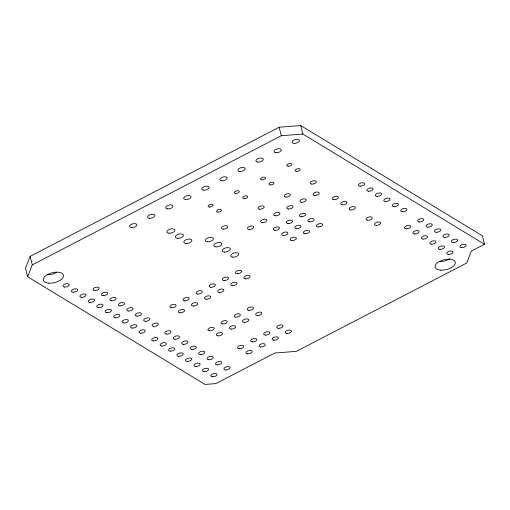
<?xml version="1.0" encoding="UTF-8"?>
<svg xmlns="http://www.w3.org/2000/svg" width="510" height="510" viewBox="0 0 510 510"><rect width="100%" height="100%" fill="white"/><g stroke="black" fill="none" stroke-linecap="round" stroke-linejoin="round"><path stroke-width="0.76" d="M30.16 256.351L25.5 268.279L27.636 276.777L205.058 384.444L215.832 383.609L274.807 353.028L296.361 351.358L466.739 263.007L471.393 251.086L484.5 244.284L482.364 235.786L300.721 125.556L279.168 127.226L30.16 256.351L32.296 264.856L27.636 276.777M32.296 264.856L281.303 135.724L302.857 134.053L484.5 244.284M300.721 125.556L302.857 134.053M279.168 127.226L281.303 135.724M449.922 258.697A10.372 5.074 -14.1 0 1 439.084 261.7M56.769 272.506A10.372 5.074 -14.1 0 1 47.315 274.699M257.352 315.492A3.194 1.562 -14.1 0 0 261.891 313.134A3.194 1.562 -14.1 0 0 257.085 312.777A3.194 1.562 -14.1 0 0 257.352 315.492M248.905 310.36A3.194 1.562 -14.1 0 0 253.444 308.008A3.194 1.562 -14.1 0 0 248.638 307.645A3.194 1.562 -14.1 0 0 248.905 310.36M244.245 322.288A3.194 1.562 -14.1 0 0 248.784 319.929A3.194 1.562 -14.1 0 0 243.984 319.572A3.194 1.562 -14.1 0 0 244.245 322.288M235.798 317.156A3.194 1.562 -14.1 0 0 240.337 314.804A3.194 1.562 -14.1 0 0 235.531 314.447A3.194 1.562 -14.1 0 0 235.798 317.156M231.138 329.084A3.194 1.562 -14.1 0 0 235.684 326.725A3.194 1.562 -14.1 0 0 230.877 326.368A3.194 1.562 -14.1 0 0 231.138 329.084M222.691 323.958A3.194 1.562 -14.1 0 0 227.23 321.6A3.194 1.562 -14.1 0 0 222.43 321.243A3.194 1.562 -14.1 0 0 222.691 323.958M218.038 335.88A3.194 1.562 -14.1 0 0 222.577 333.527A3.194 1.562 -14.1 0 0 217.77 333.164A3.194 1.562 -14.1 0 0 218.038 335.88M209.584 330.754A3.194 1.562 -14.1 0 0 214.123 328.395A3.194 1.562 -14.1 0 0 209.323 328.038A3.194 1.562 -14.1 0 0 209.584 330.754M350.823 209.967A3.194 1.562 -14.1 0 0 355.362 207.615A3.194 1.562 -14.1 0 0 350.561 207.251A3.194 1.562 -14.1 0 0 350.823 209.967M342.376 204.841A3.194 1.562 -14.1 0 0 346.915 202.489A3.194 1.562 -14.1 0 0 342.108 202.126A3.194 1.562 -14.1 0 0 342.376 204.841M333.929 199.716A3.194 1.562 -14.1 0 0 338.468 197.357A3.194 1.562 -14.1 0 0 333.661 197A3.194 1.562 -14.1 0 0 333.929 199.716M249.173 229.404A3.194 1.562 -14.1 0 0 253.712 227.052A3.194 1.562 -14.1 0 0 248.905 226.689A3.194 1.562 -14.1 0 0 249.173 229.404M262.28 222.609A3.194 1.562 -14.1 0 0 266.819 220.256A3.194 1.562 -14.1 0 0 262.012 219.893A3.194 1.562 -14.1 0 0 262.28 222.609M275.381 215.813A3.194 1.562 -14.1 0 0 279.926 213.454A3.194 1.562 -14.1 0 0 275.119 213.097A3.194 1.562 -14.1 0 0 275.381 215.813M288.488 209.017A3.194 1.562 -14.1 0 0 293.027 206.658A3.194 1.562 -14.1 0 0 288.226 206.301A3.194 1.562 -14.1 0 0 288.488 209.017M301.595 202.221A3.194 1.562 -14.1 0 0 306.134 199.863A3.194 1.562 -14.1 0 0 301.327 199.506A3.194 1.562 -14.1 0 0 301.595 202.221M314.702 195.419A3.194 1.562 -14.1 0 0 319.241 193.067A3.194 1.562 -14.1 0 0 314.434 192.71A3.194 1.562 -14.1 0 0 314.702 195.419M309.608 221.831A3.194 1.562 -14.1 0 0 314.147 219.478A3.194 1.562 -14.1 0 0 309.347 219.115A3.194 1.562 -14.1 0 0 309.608 221.831M296.508 228.627A3.194 1.562 -14.1 0 0 301.047 226.274A3.194 1.562 -14.1 0 0 296.24 225.911A3.194 1.562 -14.1 0 0 296.508 228.627M283.401 235.422A3.194 1.562 -14.1 0 0 287.94 233.07A3.194 1.562 -14.1 0 0 283.133 232.707A3.194 1.562 -14.1 0 0 283.401 235.422M311.814 184.084A3.194 1.562 -14.1 0 0 316.353 181.726A3.194 1.562 -14.1 0 0 311.546 181.369A3.194 1.562 -14.1 0 0 311.814 184.084M73.108 292.179A3.194 1.562 -14.1 0 0 77.647 289.827A3.194 1.562 -14.1 0 0 72.847 289.463A3.194 1.562 -14.1 0 0 73.108 292.179M64.662 287.053A3.194 1.562 -14.1 0 0 69.201 284.701A3.194 1.562 -14.1 0 0 64.4 284.338A3.194 1.562 -14.1 0 0 64.662 287.053M115.356 317.813A3.194 1.562 -14.1 0 0 119.895 315.46A3.194 1.562 -14.1 0 0 115.088 315.097A3.194 1.562 -14.1 0 0 115.356 317.813M106.902 312.687A3.194 1.562 -14.1 0 0 111.448 310.335A3.194 1.562 -14.1 0 0 106.641 309.972A3.194 1.562 -14.1 0 0 106.902 312.687M98.455 307.562A3.194 1.562 -14.1 0 0 102.994 305.209A3.194 1.562 -14.1 0 0 98.194 304.846A3.194 1.562 -14.1 0 0 98.455 307.562M225.618 369.979A3.194 1.562 -14.1 0 0 230.157 367.627A3.194 1.562 -14.1 0 0 225.356 367.264A3.194 1.562 -14.1 0 0 225.618 369.979M217.171 364.854A3.194 1.562 -14.1 0 0 221.71 362.495A3.194 1.562 -14.1 0 0 216.903 362.138A3.194 1.562 -14.1 0 0 217.171 364.854M208.724 359.722A3.194 1.562 -14.1 0 0 213.263 357.37A3.194 1.562 -14.1 0 0 208.456 357.013A3.194 1.562 -14.1 0 0 208.724 359.722M200.271 354.597A3.194 1.562 -14.1 0 0 204.81 352.244A3.194 1.562 -14.1 0 0 200.009 351.881A3.194 1.562 -14.1 0 0 200.271 354.597M191.824 349.471A3.194 1.562 -14.1 0 0 196.363 347.119A3.194 1.562 -14.1 0 0 191.556 346.755A3.194 1.562 -14.1 0 0 191.824 349.471M183.377 344.346A3.194 1.562 -14.1 0 0 187.916 341.987A3.194 1.562 -14.1 0 0 183.109 341.63A3.194 1.562 -14.1 0 0 183.377 344.346M174.924 339.22A3.194 1.562 -14.1 0 0 179.469 336.861A3.194 1.562 -14.1 0 0 174.662 336.504A3.194 1.562 -14.1 0 0 174.924 339.22M166.477 334.088A3.194 1.562 -14.1 0 0 171.016 331.736A3.194 1.562 -14.1 0 0 166.215 331.372A3.194 1.562 -14.1 0 0 166.477 334.088M153.803 326.4A3.194 1.562 -14.1 0 0 158.342 324.048A3.194 1.562 -14.1 0 0 153.542 323.684A3.194 1.562 -14.1 0 0 153.803 326.4M145.356 321.274A3.194 1.562 -14.1 0 0 149.895 318.916A3.194 1.562 -14.1 0 0 145.089 318.559A3.194 1.562 -14.1 0 0 145.356 321.274M136.909 316.143A3.194 1.562 -14.1 0 0 141.448 313.79A3.194 1.562 -14.1 0 0 136.642 313.433A3.194 1.562 -14.1 0 0 136.909 316.143M128.456 311.017A3.194 1.562 -14.1 0 0 133.002 308.665A3.194 1.562 -14.1 0 0 128.195 308.301A3.194 1.562 -14.1 0 0 128.456 311.017M120.009 305.892A3.194 1.562 -14.1 0 0 124.548 303.539A3.194 1.562 -14.1 0 0 119.748 303.176A3.194 1.562 -14.1 0 0 120.009 305.892M111.562 300.766A3.194 1.562 -14.1 0 0 116.102 298.407A3.194 1.562 -14.1 0 0 111.295 298.05A3.194 1.562 -14.1 0 0 111.562 300.766M103.116 295.641A3.194 1.562 -14.1 0 0 107.655 293.282A3.194 1.562 -14.1 0 0 102.848 292.925A3.194 1.562 -14.1 0 0 103.116 295.641M94.662 290.509A3.194 1.562 -14.1 0 0 99.208 288.156A3.194 1.562 -14.1 0 0 94.401 287.793A3.194 1.562 -14.1 0 0 94.662 290.509M239.158 348.693A3.194 1.562 -14.1 0 0 243.697 346.341A3.194 1.562 -14.1 0 0 238.89 345.978A3.194 1.562 -14.1 0 0 239.158 348.693M368.583 191.25A3.194 1.562 -14.1 0 0 373.129 188.898A3.194 1.562 -14.1 0 0 368.322 188.534A3.194 1.562 -14.1 0 0 368.583 191.25M215.979 246.897A4.144 2.027 -14.1 0 0 221.882 243.844A4.144 2.027 -14.1 0 0 215.634 243.372A4.144 2.027 -14.1 0 0 215.979 246.897M377.037 196.375A3.194 1.562 -14.1 0 0 381.576 194.023A3.194 1.562 -14.1 0 0 376.769 193.66A3.194 1.562 -14.1 0 0 377.037 196.375M419.277 222.009A3.194 1.562 -14.1 0 0 423.816 219.657A3.194 1.562 -14.1 0 0 419.016 219.294A3.194 1.562 -14.1 0 0 419.277 222.009M427.724 227.135A3.194 1.562 -14.1 0 0 432.263 224.782A3.194 1.562 -14.1 0 0 427.463 224.425A3.194 1.562 -14.1 0 0 427.724 227.135M444.624 237.392A3.194 1.562 -14.1 0 0 449.163 235.04A3.194 1.562 -14.1 0 0 444.357 234.676A3.194 1.562 -14.1 0 0 444.624 237.392M436.178 232.267A3.194 1.562 -14.1 0 0 440.716 229.908A3.194 1.562 -14.1 0 0 435.91 229.551A3.194 1.562 -14.1 0 0 436.178 232.267M453.071 242.518A3.194 1.562 -14.1 0 0 457.61 240.165A3.194 1.562 -14.1 0 0 452.81 239.802A3.194 1.562 -14.1 0 0 453.071 242.518M461.518 247.643A3.194 1.562 -14.1 0 0 466.063 245.291A3.194 1.562 -14.1 0 0 461.257 244.927A3.194 1.562 -14.1 0 0 461.518 247.643M406.17 228.805A3.194 1.562 -14.1 0 0 410.709 226.453A3.194 1.562 -14.1 0 0 405.909 226.089A3.194 1.562 -14.1 0 0 406.17 228.805M414.624 233.937A3.194 1.562 -14.1 0 0 419.163 231.578A3.194 1.562 -14.1 0 0 414.356 231.221A3.194 1.562 -14.1 0 0 414.624 233.937M423.07 239.062A3.194 1.562 -14.1 0 0 427.609 236.704A3.194 1.562 -14.1 0 0 422.803 236.347A3.194 1.562 -14.1 0 0 423.07 239.062M431.517 244.188A3.194 1.562 -14.1 0 0 436.056 241.836A3.194 1.562 -14.1 0 0 431.256 241.472A3.194 1.562 -14.1 0 0 431.517 244.188M448.417 254.439A3.194 1.562 -14.1 0 0 452.956 252.087A3.194 1.562 -14.1 0 0 448.15 251.73A3.194 1.562 -14.1 0 0 448.417 254.439M439.964 249.313A3.194 1.562 -14.1 0 0 444.503 246.961A3.194 1.562 -14.1 0 0 439.703 246.598A3.194 1.562 -14.1 0 0 439.964 249.313M81.562 297.304A3.194 1.562 -14.1 0 0 86.101 294.952A3.194 1.562 -14.1 0 0 81.294 294.589A3.194 1.562 -14.1 0 0 81.562 297.304M195.617 366.524A3.194 1.562 -14.1 0 0 200.156 364.166A3.194 1.562 -14.1 0 0 195.349 363.808A3.194 1.562 -14.1 0 0 195.617 366.524M187.164 361.392A3.194 1.562 -14.1 0 0 191.709 359.04A3.194 1.562 -14.1 0 0 186.902 358.677A3.194 1.562 -14.1 0 0 187.164 361.392M178.717 356.267A3.194 1.562 -14.1 0 0 183.256 353.914A3.194 1.562 -14.1 0 0 178.455 353.551A3.194 1.562 -14.1 0 0 178.717 356.267M170.27 351.141A3.194 1.562 -14.1 0 0 174.809 348.789A3.194 1.562 -14.1 0 0 170.002 348.426A3.194 1.562 -14.1 0 0 170.27 351.141M161.823 346.016A3.194 1.562 -14.1 0 0 166.362 343.657A3.194 1.562 -14.1 0 0 161.555 343.3A3.194 1.562 -14.1 0 0 161.823 346.016M140.696 333.196A3.194 1.562 -14.1 0 0 145.242 330.843A3.194 1.562 -14.1 0 0 140.435 330.48A3.194 1.562 -14.1 0 0 140.696 333.196M153.37 340.884A3.194 1.562 -14.1 0 0 157.915 338.532A3.194 1.562 -14.1 0 0 153.108 338.168A3.194 1.562 -14.1 0 0 153.37 340.884M123.802 322.945A3.194 1.562 -14.1 0 0 128.341 320.586A3.194 1.562 -14.1 0 0 123.535 320.229A3.194 1.562 -14.1 0 0 123.802 322.945M132.249 328.07A3.194 1.562 -14.1 0 0 136.788 325.712A3.194 1.562 -14.1 0 0 131.988 325.354A3.194 1.562 -14.1 0 0 132.249 328.07M239.866 171.436A3.768 1.842 -14.1 0 0 245.233 168.657A3.768 1.842 -14.1 0 0 239.553 168.23A3.768 1.842 -14.1 0 0 239.866 171.436M257.926 162.072A3.768 1.842 -14.1 0 0 263.287 159.292A3.768 1.842 -14.1 0 0 257.614 158.865A3.768 1.842 -14.1 0 0 257.926 162.072M203.751 190.166A3.768 1.842 -14.1 0 0 209.113 187.387A3.768 1.842 -14.1 0 0 203.439 186.96A3.768 1.842 -14.1 0 0 203.751 190.166M221.812 180.801A3.768 1.842 -14.1 0 0 227.173 178.022A3.768 1.842 -14.1 0 0 221.499 177.595A3.768 1.842 -14.1 0 0 221.812 180.801M185.691 199.531A3.768 1.842 -14.1 0 0 191.052 196.752A3.768 1.842 -14.1 0 0 185.379 196.324A3.768 1.842 -14.1 0 0 185.691 199.531M167.631 208.896A3.768 1.842 -14.1 0 0 172.992 206.116A3.768 1.842 -14.1 0 0 167.318 205.689A3.768 1.842 -14.1 0 0 167.631 208.896M275.986 152.707A3.768 1.842 -14.1 0 0 281.348 149.927A3.768 1.842 -14.1 0 0 275.674 149.5A3.768 1.842 -14.1 0 0 275.986 152.707M294.047 143.342A3.768 1.842 -14.1 0 0 299.408 140.562A3.768 1.842 -14.1 0 0 293.734 140.135A3.768 1.842 -14.1 0 0 294.047 143.342M131.516 227.626A3.768 1.842 -14.1 0 0 136.878 224.846A3.768 1.842 -14.1 0 0 131.204 224.419A3.768 1.842 -14.1 0 0 131.516 227.626M149.57 218.261A3.768 1.842 -14.1 0 0 154.938 215.481A3.768 1.842 -14.1 0 0 149.258 215.054A3.768 1.842 -14.1 0 0 149.57 218.261M224.432 252.029A4.144 2.027 -14.1 0 0 230.329 248.969A4.144 2.027 -14.1 0 0 224.088 248.498A4.144 2.027 -14.1 0 0 224.432 252.029M232.879 257.155A4.144 2.027 -14.1 0 0 238.776 254.095A4.144 2.027 -14.1 0 0 232.534 253.629A4.144 2.027 -14.1 0 0 232.879 257.155M177.531 238.317A4.144 2.027 -14.1 0 0 183.428 235.257A4.144 2.027 -14.1 0 0 177.187 234.785A4.144 2.027 -14.1 0 0 177.531 238.317M169.084 233.191A4.144 2.027 -14.1 0 0 174.981 230.131A4.144 2.027 -14.1 0 0 168.74 229.659A4.144 2.027 -14.1 0 0 169.084 233.191M185.978 243.442A4.144 2.027 -14.1 0 0 191.875 240.382A4.144 2.027 -14.1 0 0 185.634 239.917A4.144 2.027 -14.1 0 0 185.978 243.442M207.532 241.772A4.144 2.027 -14.1 0 0 213.429 238.712A4.144 2.027 -14.1 0 0 207.187 238.246A4.144 2.027 -14.1 0 0 207.532 241.772M393.93 206.633A3.194 1.562 -14.1 0 0 398.469 204.274A3.194 1.562 -14.1 0 0 393.669 203.917A3.194 1.562 -14.1 0 0 393.93 206.633M385.483 201.501A3.194 1.562 -14.1 0 0 390.022 199.149A3.194 1.562 -14.1 0 0 385.216 198.785A3.194 1.562 -14.1 0 0 385.483 201.501M360.136 186.124A3.194 1.562 -14.1 0 0 364.675 183.766A3.194 1.562 -14.1 0 0 359.875 183.409A3.194 1.562 -14.1 0 0 360.136 186.124M90.009 302.436A3.194 1.562 -14.1 0 0 94.548 300.078A3.194 1.562 -14.1 0 0 89.741 299.721A3.194 1.562 -14.1 0 0 90.009 302.436M204.064 371.65A3.194 1.562 -14.1 0 0 208.603 369.291A3.194 1.562 -14.1 0 0 203.796 368.934A3.194 1.562 -14.1 0 0 204.064 371.65M212.511 376.775A3.194 1.562 -14.1 0 0 217.05 374.423A3.194 1.562 -14.1 0 0 212.249 374.059A3.194 1.562 -14.1 0 0 212.511 376.775M402.377 211.758A3.194 1.562 -14.1 0 0 406.923 209.4A3.194 1.562 -14.1 0 0 402.116 209.043A3.194 1.562 -14.1 0 0 402.377 211.758M274.947 230.297A3.194 1.562 -14.1 0 0 279.493 227.944A3.194 1.562 -14.1 0 0 274.686 227.581A3.194 1.562 -14.1 0 0 274.947 230.297M318.061 226.956A3.194 1.562 -14.1 0 0 322.601 224.604A3.194 1.562 -14.1 0 0 317.794 224.247A3.194 1.562 -14.1 0 0 318.061 226.956M291.847 240.554A3.194 1.562 -14.1 0 0 296.387 238.195A3.194 1.562 -14.1 0 0 291.586 237.838A3.194 1.562 -14.1 0 0 291.847 240.554M304.954 233.758A3.194 1.562 -14.1 0 0 309.493 231.4A3.194 1.562 -14.1 0 0 304.687 231.043A3.194 1.562 -14.1 0 0 304.954 233.758M259.666 209.221A3.194 1.562 -14.1 0 0 264.205 206.869A3.194 1.562 -14.1 0 0 259.405 206.505A3.194 1.562 -14.1 0 0 259.666 209.221M285.836 197.077A3.194 1.562 -14.1 0 0 290.375 194.724A3.194 1.562 -14.1 0 0 285.568 194.367A3.194 1.562 -14.1 0 0 285.836 197.077M223.163 229.105A3.194 1.562 -14.1 0 0 227.702 226.752A3.194 1.562 -14.1 0 0 222.895 226.389A3.194 1.562 -14.1 0 0 223.163 229.105M180.017 312.808A3.194 1.562 -14.1 0 0 184.556 310.45A3.194 1.562 -14.1 0 0 179.749 310.093A3.194 1.562 -14.1 0 0 180.017 312.808M245.546 278.823A3.194 1.562 -14.1 0 0 250.085 276.471A3.194 1.562 -14.1 0 0 245.278 276.108A3.194 1.562 -14.1 0 0 245.546 278.823M171.57 307.683A3.194 1.562 -14.1 0 0 176.109 305.324A3.194 1.562 -14.1 0 0 171.303 304.967A3.194 1.562 -14.1 0 0 171.57 307.683M237.099 273.698A3.194 1.562 -14.1 0 0 241.638 271.345A3.194 1.562 -14.1 0 0 236.831 270.982A3.194 1.562 -14.1 0 0 237.099 273.698M367.723 220.224A3.194 1.562 -14.1 0 0 372.262 217.866A3.194 1.562 -14.1 0 0 367.455 217.509A3.194 1.562 -14.1 0 0 367.723 220.224M376.17 225.35A3.194 1.562 -14.1 0 0 380.709 222.998A3.194 1.562 -14.1 0 0 375.902 222.634A3.194 1.562 -14.1 0 0 376.17 225.35M184.671 300.881A3.194 1.562 -14.1 0 0 189.216 298.528A3.194 1.562 -14.1 0 0 184.41 298.171A3.194 1.562 -14.1 0 0 184.671 300.881M197.778 294.085A3.194 1.562 -14.1 0 0 202.317 291.733A3.194 1.562 -14.1 0 0 197.517 291.369A3.194 1.562 -14.1 0 0 197.778 294.085M193.124 306.013A3.194 1.562 -14.1 0 0 197.663 303.654A3.194 1.562 -14.1 0 0 192.856 303.297A3.194 1.562 -14.1 0 0 193.124 306.013M210.885 287.289A3.194 1.562 -14.1 0 0 215.424 284.937A3.194 1.562 -14.1 0 0 210.617 284.574A3.194 1.562 -14.1 0 0 210.885 287.289M206.225 299.217A3.194 1.562 -14.1 0 0 210.77 296.858A3.194 1.562 -14.1 0 0 205.963 296.501A3.194 1.562 -14.1 0 0 206.225 299.217M223.992 280.494A3.194 1.562 -14.1 0 0 228.531 278.141A3.194 1.562 -14.1 0 0 223.724 277.778A3.194 1.562 -14.1 0 0 223.992 280.494M219.332 292.421A3.194 1.562 -14.1 0 0 223.871 290.062A3.194 1.562 -14.1 0 0 219.07 289.705A3.194 1.562 -14.1 0 0 219.332 292.421M301.161 216.705A3.194 1.562 -14.1 0 0 305.7 214.353A3.194 1.562 -14.1 0 0 300.9 213.99A3.194 1.562 -14.1 0 0 301.161 216.705M232.439 285.619A3.194 1.562 -14.1 0 0 236.978 283.267A3.194 1.562 -14.1 0 0 232.177 282.91A3.194 1.562 -14.1 0 0 232.439 285.619M288.054 223.501A3.194 1.562 -14.1 0 0 292.593 221.149A3.194 1.562 -14.1 0 0 287.793 220.785A3.194 1.562 -14.1 0 0 288.054 223.501M270.345 184.951A2.55 1.249 -14.1 0 0 273.972 183.071A2.55 1.249 -14.1 0 0 270.134 182.784A2.55 1.249 -14.1 0 0 270.345 184.951M261.898 179.826A2.55 1.249 -14.1 0 0 265.525 177.945A2.55 1.249 -14.1 0 0 261.687 177.659A2.55 1.249 -14.1 0 0 261.898 179.826M235.684 193.417A2.55 1.249 -14.1 0 0 239.311 191.537A2.55 1.249 -14.1 0 0 235.473 191.25A2.55 1.249 -14.1 0 0 235.684 193.417M244.131 198.549A2.55 1.249 -14.1 0 0 247.764 196.662A2.55 1.249 -14.1 0 0 243.92 196.375A2.55 1.249 -14.1 0 0 244.131 198.549M209.476 207.015A2.55 1.249 -14.1 0 0 213.103 205.128A2.55 1.249 -14.1 0 0 209.259 204.841A2.55 1.249 -14.1 0 0 209.476 207.015M217.923 212.141A2.55 1.249 -14.1 0 0 221.55 210.26A2.55 1.249 -14.1 0 0 217.713 209.967A2.55 1.249 -14.1 0 0 217.923 212.141M288.105 166.234A2.55 1.249 -14.1 0 0 291.733 164.354A2.55 1.249 -14.1 0 0 287.895 164.067A2.55 1.249 -14.1 0 0 288.105 166.234M296.559 171.36A2.55 1.249 -14.1 0 0 300.186 169.479A2.55 1.249 -14.1 0 0 296.342 169.192A2.55 1.249 -14.1 0 0 296.559 171.36M286.92 333.432A3.194 1.562 -14.1 0 0 291.465 331.079A3.194 1.562 -14.1 0 0 286.658 330.716A3.194 1.562 -14.1 0 0 286.92 333.432M278.473 328.306A3.194 1.562 -14.1 0 0 283.012 325.954A3.194 1.562 -14.1 0 0 278.211 325.59A3.194 1.562 -14.1 0 0 278.473 328.306M273.819 340.227A3.194 1.562 -14.1 0 0 278.358 337.875A3.194 1.562 -14.1 0 0 273.551 337.518A3.194 1.562 -14.1 0 0 273.819 340.227M265.366 335.102A3.194 1.562 -14.1 0 0 269.905 332.75A3.194 1.562 -14.1 0 0 265.104 332.386A3.194 1.562 -14.1 0 0 265.366 335.102M260.712 347.029A3.194 1.562 -14.1 0 0 265.251 344.671A3.194 1.562 -14.1 0 0 260.444 344.314A3.194 1.562 -14.1 0 0 260.712 347.029M252.265 341.898A3.194 1.562 -14.1 0 0 256.804 339.545A3.194 1.562 -14.1 0 0 251.997 339.182A3.194 1.562 -14.1 0 0 252.265 341.898M247.605 353.825A3.194 1.562 -14.1 0 0 252.144 351.466A3.194 1.562 -14.1 0 0 247.344 351.109A3.194 1.562 -14.1 0 0 247.605 353.825M440.551 270.166A10.372 5.074 -14.1 0 0 455.309 262.516A10.372 5.074 -14.1 0 0 439.69 261.343A10.372 5.074 -14.1 0 0 440.551 270.166M48.781 283.165A10.372 5.074 -14.1 0 0 63.54 275.515A10.372 5.074 -14.1 0 0 47.921 274.342A10.372 5.074 -14.1 0 0 48.781 283.165"/></g></svg>
